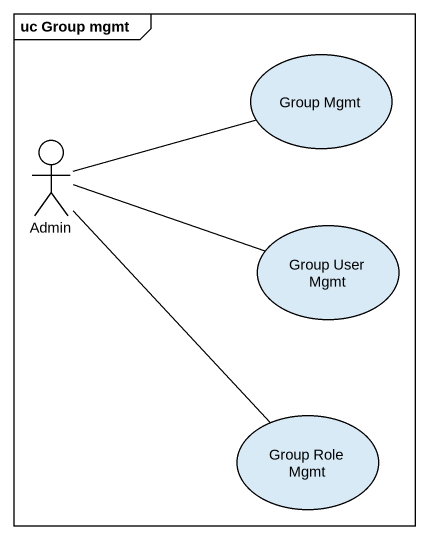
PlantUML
@startuml
mainframe uc Group mgmt
usecase "Group Mgmt" as Group_Mgmt
actor Admin
usecase "Group User Mgmt" as Group_User_Mgmt
usecase "Group Role Mgmt" as Group_Role_Mgmt
Admin -right- Group_Mgmt
Admin -right- Group_User_Mgmt
Admin -- Group_Role_Mgmt
@enduml
